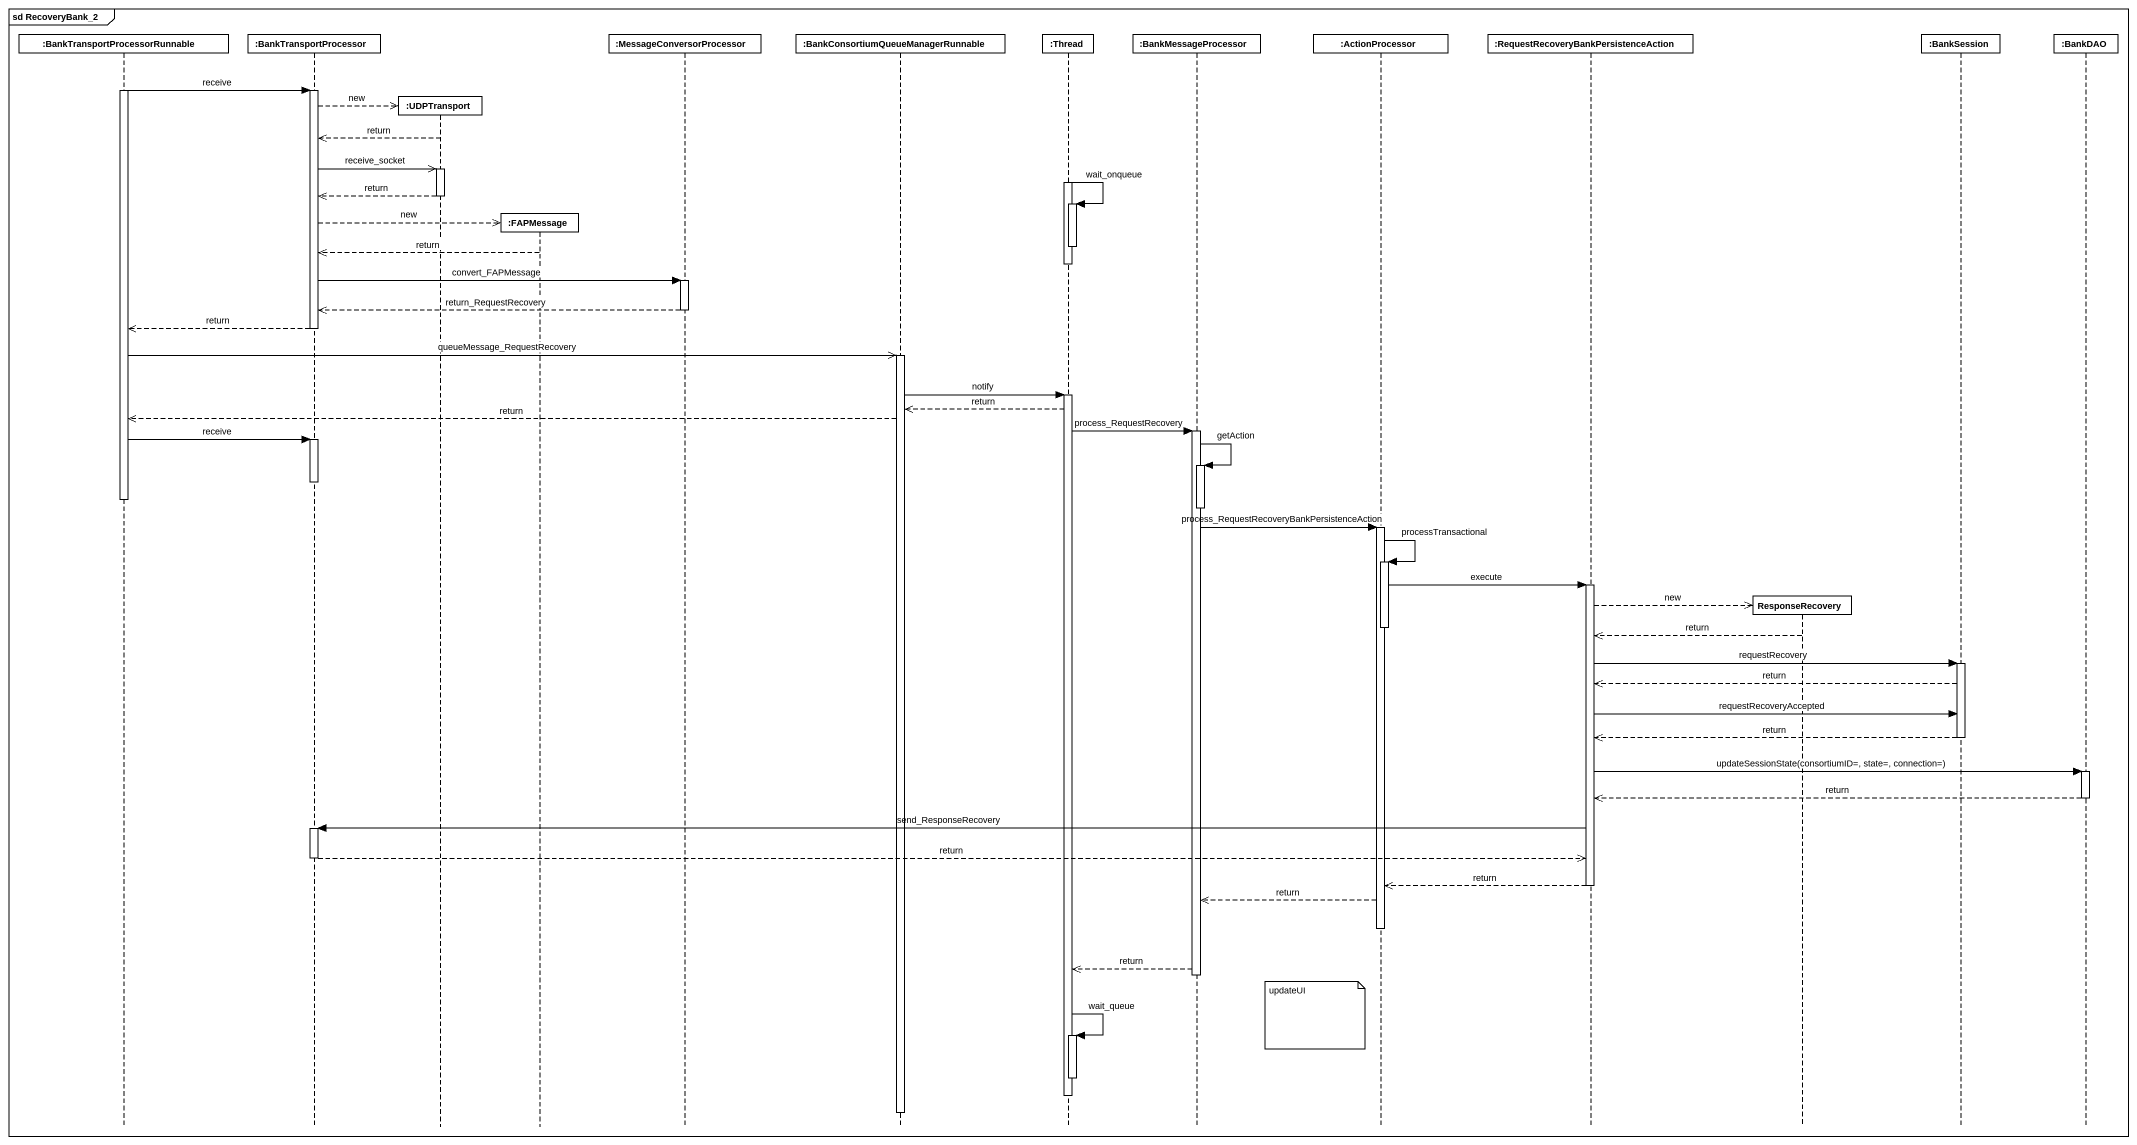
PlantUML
@startuml
mainframe sd RecoveryBank_2
hide footbox
participant ":BankTransportProcessorRunnable" as BankTransportProcessorRunnab
participant ":BankTransportProcessor" as BankTransportProcessor
participant ":UDPTransport" as UDPTransport
participant ":FAPMessage" as FAPMessage
participant ":MessageConversorProcessor" as MessageConversorProcessor
participant ":BankConsortiumQueueManagerRunnable" as BankConsortiumQueueManagerRu
participant ":Thread" as Thread
participant ":BankMessageProcessor" as BankMessageProcessor
participant ":ActionProcessor" as ActionProcessor
participant ":RequestRecoveryBankPersistenceAction" as RequestRecoveryBankPersisten
participant ResponseRecovery
participant ":BankSession" as BankSession
participant ":BankDAO" as BankDAO

activate BankTransportProcessorRunnab
BankTransportProcessorRunnab -> BankTransportProcessor : receive
activate BankTransportProcessor
BankTransportProcessor -->> UDPTransport ** : new
UDPTransport -->> BankTransportProcessor : return
BankTransportProcessor ->> UDPTransport : receive_socket
activate UDPTransport
activate Thread
UDPTransport -->> BankTransportProcessor : return
deactivate UDPTransport
Thread -> Thread : wait_onqueue
activate Thread
BankTransportProcessor -->> FAPMessage ** : new
deactivate Thread
FAPMessage -->> BankTransportProcessor : return
deactivate Thread
BankTransportProcessor -> MessageConversorProcessor : convert_FAPMessage
activate MessageConversorProcessor
MessageConversorProcessor -->> BankTransportProcessor : return_RequestRecovery
deactivate MessageConversorProcessor
BankTransportProcessor -->> BankTransportProcessorRunnab : return
deactivate BankTransportProcessor
BankTransportProcessorRunnab ->> BankConsortiumQueueManagerRu : queueMessage_RequestRecovery
activate BankConsortiumQueueManagerRu
BankConsortiumQueueManagerRu -> Thread : notify
activate Thread
Thread -->> BankConsortiumQueueManagerRu : return
BankConsortiumQueueManagerRu -->> BankTransportProcessorRunnab : return
Thread -> BankMessageProcessor : process_RequestRecovery
activate BankMessageProcessor
BankTransportProcessorRunnab -> BankTransportProcessor : receive
activate BankTransportProcessor
BankMessageProcessor -> BankMessageProcessor : getAction
activate BankMessageProcessor
deactivate BankTransportProcessor
deactivate BankTransportProcessorRunnab
deactivate BankMessageProcessor
BankMessageProcessor -> ActionProcessor : process_RequestRecoveryBankPersistenceAction
activate ActionProcessor
ActionProcessor -> ActionProcessor : processTransactional
activate ActionProcessor
ActionProcessor -> RequestRecoveryBankPersisten : execute
activate RequestRecoveryBankPersisten
RequestRecoveryBankPersisten -->> ResponseRecovery ** : new
deactivate ActionProcessor
ResponseRecovery -->> RequestRecoveryBankPersisten : return
RequestRecoveryBankPersisten -> BankSession : requestRecovery
activate BankSession
BankSession -->> RequestRecoveryBankPersisten : return
RequestRecoveryBankPersisten -> BankSession : requestRecoveryAccepted
BankSession -->> RequestRecoveryBankPersisten : return
deactivate BankSession
RequestRecoveryBankPersisten -> BankDAO : updateSessionState(consortiumID=, state=, connection=)
activate BankDAO
BankDAO -->> RequestRecoveryBankPersisten : return
deactivate BankDAO
RequestRecoveryBankPersisten -> BankTransportProcessor : send_ResponseRecovery
activate BankTransportProcessor
BankTransportProcessor -->> RequestRecoveryBankPersisten : return
deactivate BankTransportProcessor
RequestRecoveryBankPersisten -->> ActionProcessor : return
deactivate RequestRecoveryBankPersisten
ActionProcessor -->> BankMessageProcessor : return
deactivate ActionProcessor
BankMessageProcessor -->> Thread : return
deactivate BankMessageProcessor
note left of ActionProcessor : updateUI
Thread -> Thread : wait_queue
activate Thread
deactivate Thread
deactivate Thread
deactivate BankConsortiumQueueManagerRu
@enduml
